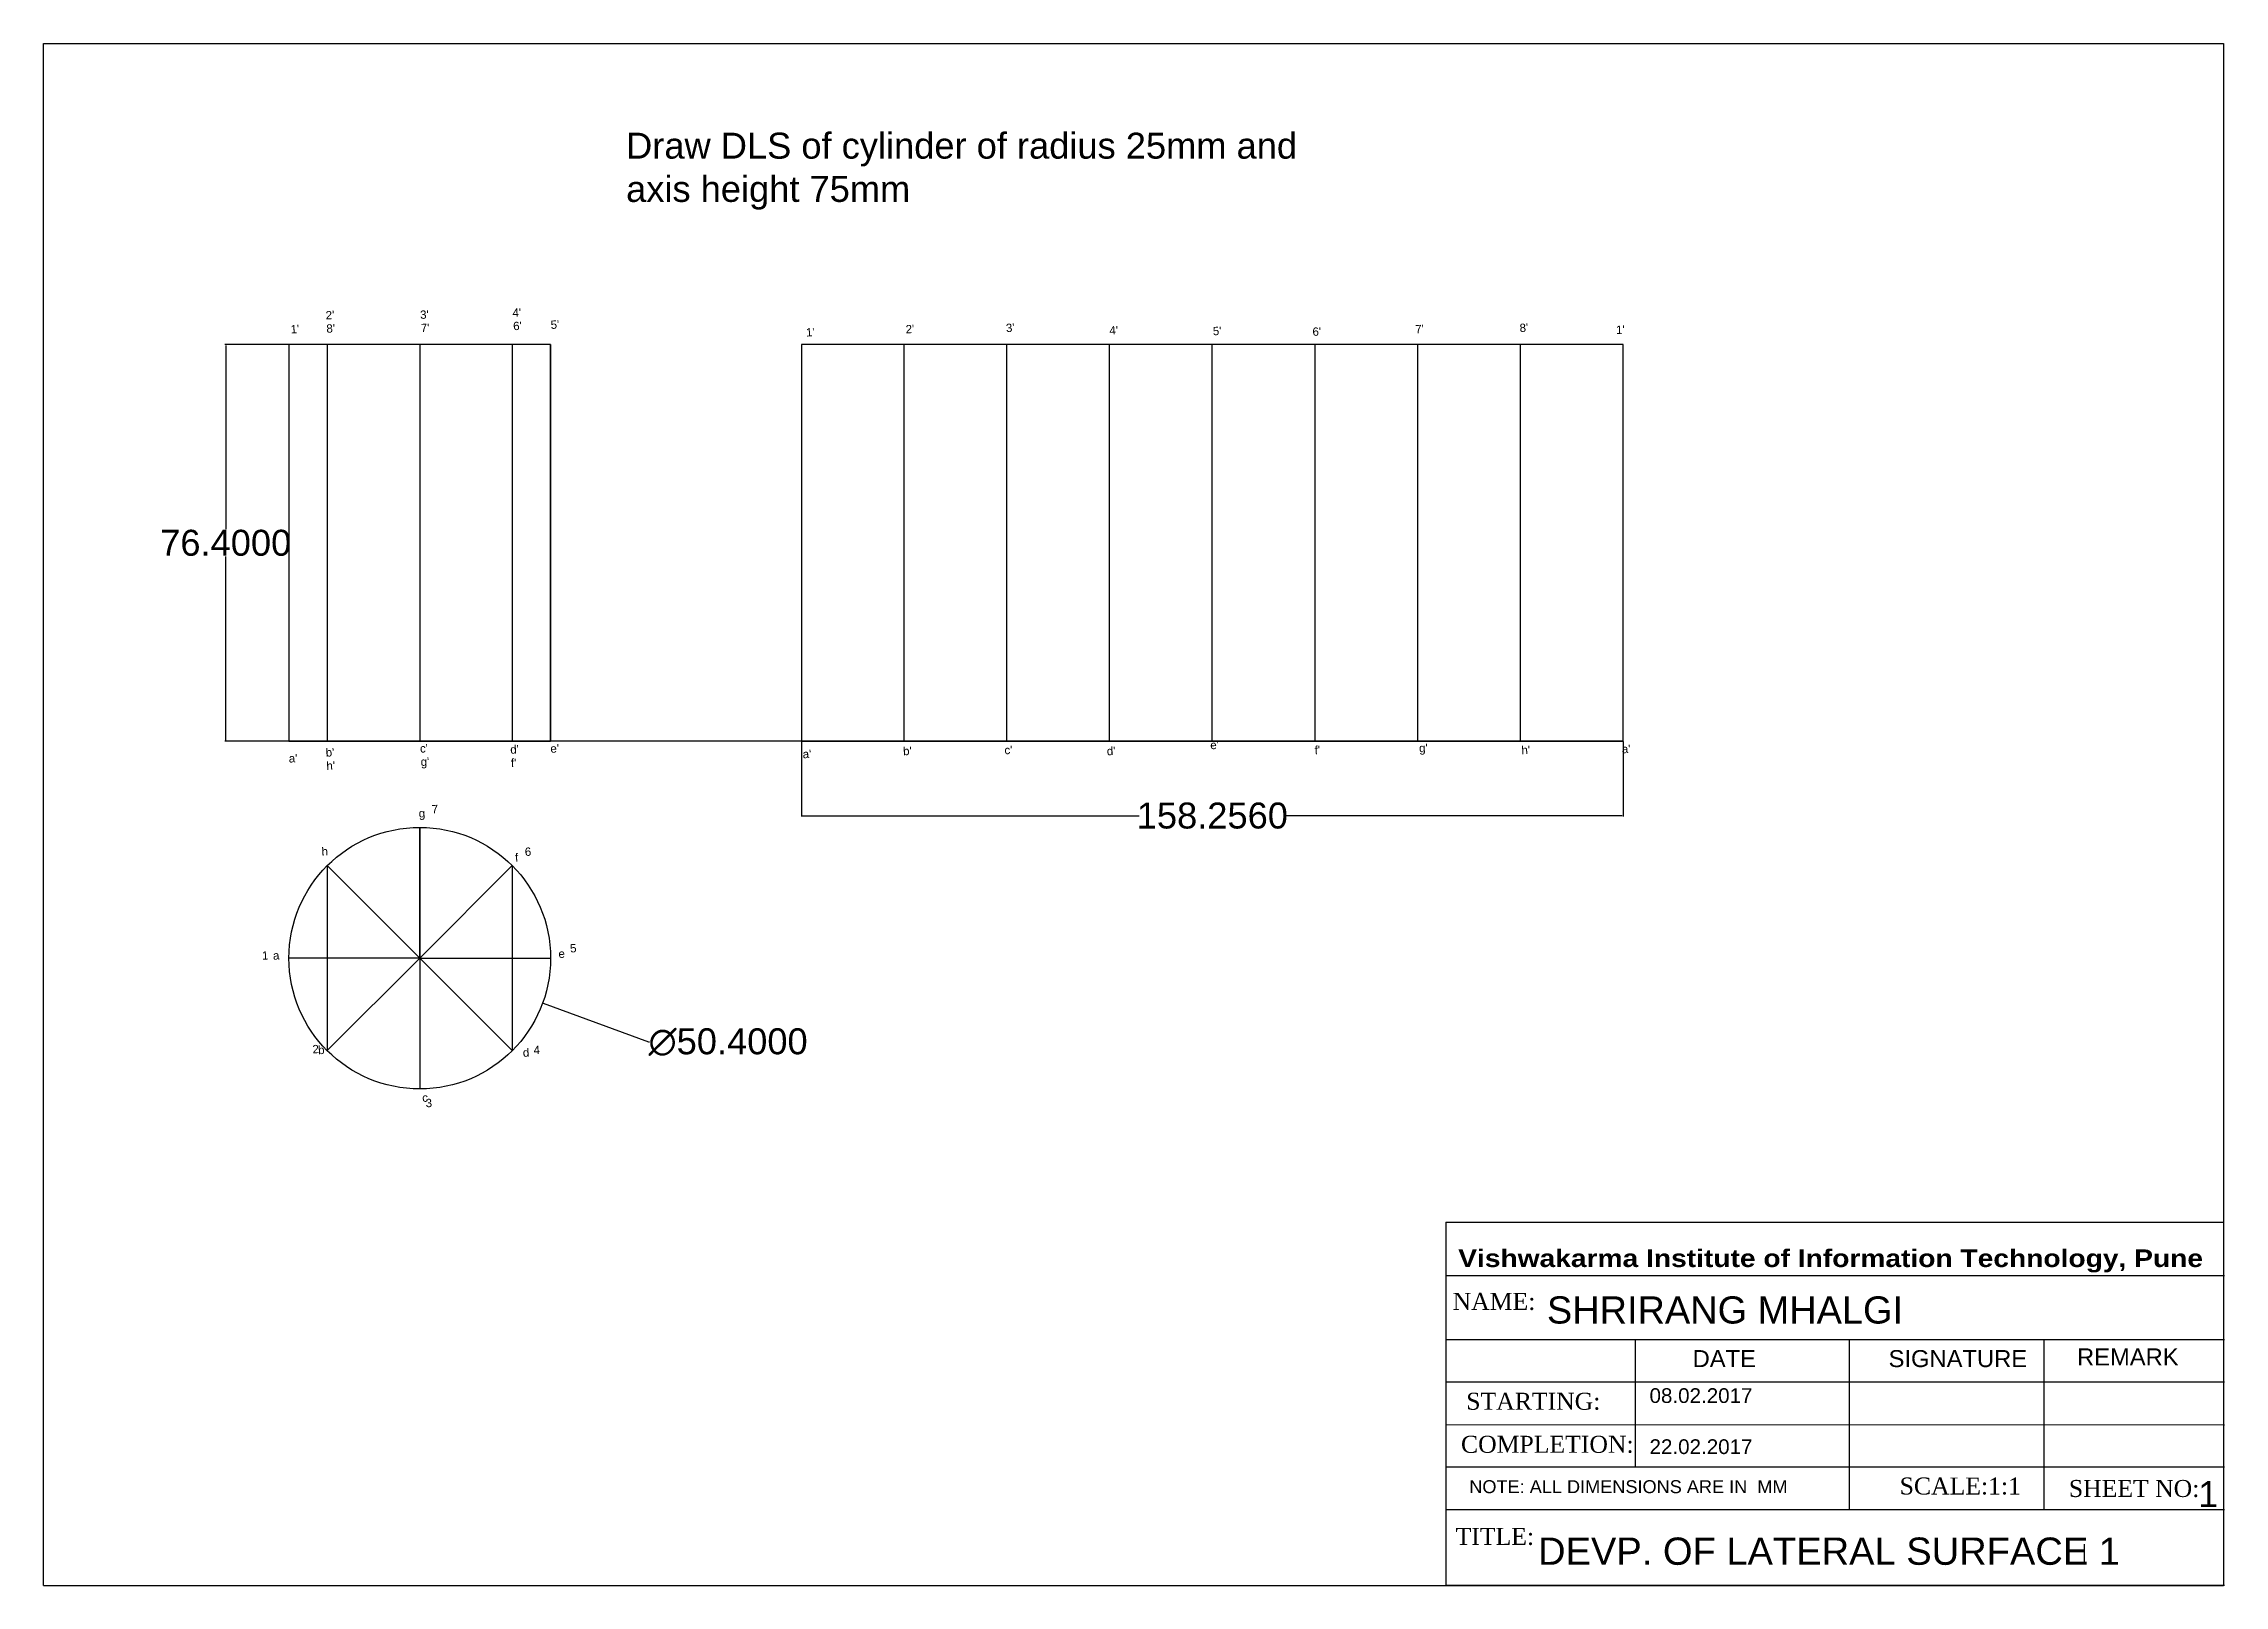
# Model space of a CAD drawing. Header units: inches. Extents: x 0 to 420, y 0 to 297.
import ezdxf

# ---------------------------------------------------------------- set-up
doc = ezdxf.new("R2010")
doc.units = ezdxf.units.IN
doc.header["$MEASUREMENT"] = 0
doc.layers.add('construction line', color=94, linetype='Continuous')
doc.styles.get("Standard").update_dxf_attribs({"font": 'arial.ttf'})
doc.dimstyles.get("Standard").update_dxf_attribs({"dimtxt": 5, "dimasz": 0.18, "dimexe": 0.18, "dimexo": 0.0625, "dimgap": 0.09, "dimtad": 0, "dimtih": 1, "dimtoh": 1, "dimdec": 4, "dimzin": 0, "dimdsep": 46, "dimtxsty": 'Standard', "dimcen": 0.09, "dimadec": 0, "dimazin": 0, "dimtfac": 1, "dimtdec": 4, "dimtofl": 0, "dimtmove": 0, "dimatfit": 3, "dimfxl": 1, "dimtolj": 1, "dimtzin": 0, "dimarcsym": 0})

# ---------------------------------------------------------------- blocks, each defined once
blk = doc.blocks.new('*U5')
blk.add_line((-12.6, 0), (12.6, 0))
blk = doc.blocks.new('*U6')
at = {"color": 0, "linetype": 'ByBlock', "lineweight": -2, "transparency": 16777216}
for p, rotation in [((76.37, 55.76), 90.00000000000001), ((67.46, 52.07), 135), ((85.27, 52.07), 45), ((63.77, 43.16), 180), ((67.46, 34.25), 225.0000000000001), ((76.37, 30.56), 270), ((85.27, 34.25), 315)]:
    blk.add_blockref('*U5', p, dxfattribs=dict(at, rotation=rotation))
blk.add_blockref('*U5', (88.97, 43.16), dxfattribs=at)
blk = doc.blocks.new('*D7')
at = {"color": 0, "lineweight": -2, "transparency": 16777216}
for p, q in [((146.03, 162.64), (146.03, 148.17)), ((304.29, 162.64), (304.29, 148.17)), ((146.21, 148.35), (211.05, 148.35)), ((304.11, 148.35), (239.27, 148.35))]:
    blk.add_line(p, q, dxfattribs=at)
at = {"color": 0, "transparency": 16777216}
for points in [[(146.21, 148.38), (146.21, 148.32), (146.03, 148.35)], [(304.11, 148.38), (304.11, 148.32), (304.29, 148.35)]]:
    blk.add_solid(points, dxfattribs=at)
at = {"layer": 'Defpoints', "color": 0, "transparency": 16777216}
for p in [(146.03, 162.7), (304.29, 162.7), (304.29, 148.35)]:
    blk.add_point(p, dxfattribs=at)
at = {"color": 0, "transparency": 16777216, "insert": (225.16, 148.35), "char_height": 5, "attachment_point": 5}
blk.add_mtext('\\A1;158.2560', dxfattribs=at)
blk = doc.blocks.new('*D8')
at = {"color": 0, "lineweight": -2, "transparency": 16777216}
for p, q in [((72.37, 120.91), (72.55, 120.91)), ((72.46, 120.82), (72.46, 121)), ((116.57, 104.73), (96.29, 112.17)), ((116.75, 104.73), (116.57, 104.73))]:
    blk.add_line(p, q, dxfattribs=at)
at = {"color": 0, "transparency": 16777216}
blk.add_solid([(96.3, 112.2), (96.28, 112.14), (96.12, 112.23)], dxfattribs=at)
at = {"layer": 'Defpoints', "color": 0, "transparency": 16777216}
for p in [(48.81, 129.59), (96.12, 112.23)]:
    blk.add_point(p, dxfattribs=at)
at = {"color": 0, "transparency": 16777216, "insert": (131.87, 104.73), "char_height": 5, "attachment_point": 5}
blk.add_mtext('\\A1;∅50.4000', dxfattribs=at)
blk = doc.blocks.new('*D9')
at = {"color": 0, "lineweight": -2, "transparency": 16777216}
for p, q in [((47.2, 239.1), (34.9, 239.1)), ((35.08, 238.92), (35.08, 203.54)), ((35.08, 162.88), (35.08, 198.26)), ((47.2, 162.7), (34.9, 162.7))]:
    blk.add_line(p, q, dxfattribs=at)
at = {"color": 0, "transparency": 16777216}
for points in [[(35.05, 238.92), (35.11, 238.92), (35.08, 239.1)], [(35.05, 162.88), (35.11, 162.88), (35.08, 162.7)]]:
    blk.add_solid(points, dxfattribs=at)
at = {"layer": 'Defpoints', "color": 0, "transparency": 16777216}
for p in [(47.26, 239.1), (35.08, 162.7), (47.26, 162.7)]:
    blk.add_point(p, dxfattribs=at)
at = {"color": 0, "transparency": 16777216, "insert": (35.08, 200.9), "char_height": 5, "attachment_point": 5}
blk.add_mtext('\\A1;76.4000', dxfattribs=at)

msp = doc.modelspace()

# ---------------------------------------------------------------- linework, layer by layer
for p, q in [((-0.00171, 0.08539), (-0.00171, 297.08539)), ((-0.00171, 297.08539), (419.99829, 297.08539)), ((419.99829, 297.08539), (419.99829, 0.08539)), ((97.66436, 239.10077), (47.26436, 239.10077)), ((47.26436, 239.10077), (47.26436, 162.70077)), ((97.66436, 162.70077), (97.66436, 239.10077)), ((146.02945, 239.10077), (146.02945, 162.70077)), ((304.28545, 239.10077), (146.02945, 239.10077)), ((165.81145, 162.70077), (165.81145, 239.10077)), ((185.59345, 162.70077), (185.59345, 239.10077)), ((205.37545, 162.70077), (205.37545, 239.10077)), ((225.15745, 162.70077), (225.15745, 239.10077)), ((244.93945, 162.70077), (244.93945, 239.10077)), ((264.72145, 162.70077), (264.72145, 239.10077)), ((284.50345, 162.70077), (284.50345, 239.10077)), ((304.28545, 162.70077), (304.28545, 239.10077)), ((304.28545, 162.70077), (47.26436, 162.70077)), ((47.26436, 162.70077), (97.66436, 162.70077)), ((146.02945, 162.70077), (304.28545, 162.70077)), ((270.13672, 70.08534), (270.13672, 0.08534)), ((270.13672, 70.08534), (419.99829, 70.08534)), ((-0.00171, 0.08539), (419.99829, 0.08539)), ((420.13672, 0.08534), (270.13672, 0.08534))]:
    msp.add_line(p, q)
at = {"color": 7}
for p, q in [((420.13672, 59.68649), (270.13672, 59.68649)), ((420.13672, 47.40394), (270.13672, 47.40394)), ((306.61304, 47.40394), (306.61304, 22.83882)), ((347.82348, 47.40394), (347.82348, 14.65045)), ((420.13672, 39.21556), (270.13672, 39.21556)), ((420.13672, 30.97713), (270.13672, 31.02683)), ((420.13672, 22.83882), (270.13672, 22.83882)), ((420.13672, 14.65045), (270.13672, 14.65045)), ((393.15425, 8.04068), (393.15425, 4.49239))]:
    msp.add_line(p, q, dxfattribs=at)
at = {"color": 7, "true_color": 0xffffff}
msp.add_line((385.34107, 47.40394), (385.34107, 14.65045), dxfattribs=at)
msp.add_circle((72.46436, 120.90968), 25.2)
for p in [(165.81145, 162.70077), (185.59345, 162.70077), (205.37545, 162.70077), (225.15745, 162.70077), (244.93945, 162.70077), (264.72145, 162.70077), (284.50345, 162.70077)]:
    msp.add_point(p)
at = {"layer": 'construction line'}
for p, q in [((47.26436, 239.10077), (47.26436, 162.70077)), ((54.64527, 239.10077), (54.64527, 162.70077)), ((72.46436, 239.10077), (72.46436, 162.70077)), ((90.28345, 239.10077), (90.28345, 162.70077)), ((97.66436, 239.10077), (97.66436, 162.70077)), ((304.28545, 239.10077), (146.02945, 239.10077)), ((72.46436, 146.10968), (72.46436, 95.70968)), ((54.64527, 138.72877), (54.64527, 103.09058)), ((90.28345, 138.72877), (90.28345, 103.09058))]:
    msp.add_line(p, q, dxfattribs=at)
at = {"layer": 'construction line', "color": 0}
msp.add_line((97.66436, 239.10077), (47.26436, 239.10077), dxfattribs=at)

# ---------------------------------------------------------------- block references
msp.add_blockref('*U6', (-3.90081, 77.75288))

# ---------------------------------------------------------------- texts
for s, p in [("2'", (54.37812, 243.94892)), ("3'", (72.57247, 244.04909)), ("4'", (90.3657, 244.43559)), ("5'", (97.71508, 242.11664)), ("1'", (47.61384, 241.24543)), ("8'", (54.51263, 241.38218)), ("7'", (72.70699, 241.48236)), ("6'", (90.50022, 241.86885)), ("1'", (146.91196, 240.65223)), ("2'", (166.11117, 241.2593)), ("3'", (185.4319, 241.50213)), ("4'", (205.3602, 241.01647)), ("5'", (225.28849, 240.89506)), ("6'", (244.48771, 240.77364)), ("7'", (264.29449, 241.2593)), ("8'", (284.39151, 241.50453)), ("1'", (302.98315, 241.14029)), ("a'", (47.26436, 158.57688)), ("b' ", (54.37393, 159.71847)), ("c'", (72.54084, 160.4909)), ("d'", (89.93794, 160.27693)), ("e'", (97.66854, 160.47003)), ("a'", (146.27075, 159.40099)), ("b'", (165.61122, 159.98073)), ("c'", (185.1451, 160.17397)), ("d'", (204.87238, 159.98073)), ("e'", (224.79307, 161.1402)), ("f'", (244.90716, 160.17397)), ("g'", (265.02125, 160.56046)), ("h'", (284.74854, 160.17397)), ("a'", (304.08901, 160.36722)), ("h'", (54.50845, 157.15173)), ("g'", (72.67536, 157.92416)), ("f'", (90.07245, 157.71019)), ('g', (72.30589, 147.99586)), ('7', (74.80588, 148.79715)), ('h', (53.58348, 140.64668)), ('f', (90.86113, 139.47749)), ('6', (92.74423, 140.58915)), ('1', (42.11541, 120.60344)), ('a', (44.22228, 120.60344)), ('e', (99.21935, 120.9375)), ('5', (101.46194, 121.99549)), ('2', (51.83807, 102.56429)), ('b', (52.91482, 102.39751)), ('d', (92.36561, 101.89643)), ('4', (94.42071, 102.39678)), ('c', (72.97454, 93.21103)), ('3', (73.63234, 92.17865))]:
    msp.add_text(s, height=1.6, rotation=3).set_placement(p)
at = {"color": 51, "true_color": 0xf7f281}
for s, height, p in [('SHRIRANG MHALGI', 5.2305872, (289.62138, 50.52586)), ('DEVP. OF LATERAL SURFACE 1', 5.2522292, (287.9122, 4.05055))]:
    msp.add_text(s, height=height, dxfattribs=at).set_placement(p)
at = {"color": 51, "true_color": 0xf8f6b0}
for s, p in [('08.02.2017', (309.38768, 35.22749)), ('22.02.2017', (309.38768, 25.38764))]:
    msp.add_text(s, height=2.837543, dxfattribs=at).set_placement(p)
at = {"insert": (112.22191, 279.92832), "char_height": 5, "attachment_point": 1}
msp.add_mtext_dynamic_manual_height_columns('{\\C240;\\c2367469;Draw DLS of cylinder of radius 25mm and axis height 75mm}', width=141.6354457, gutter_width=25, heights=[0], dxfattribs=at)
at = {"color": 7, "attachment_point": 1}
for s, insert, char_height, width in [('{\\fArial Black|b0|i0|c0|p34;Vishwakarma Institute of Information Technology, Pune}', (272.52997, 64.799), 3.3932628, 150.1832961), ('{\\fTimes New Roman|b0|i0|c0|p18;NAME:}', (271.45139, 56.42816), 3.2753486, 146.4562519), ('DATE', (317.69255, 45.41013), 3.275349, 10.791), ('SIGNATURE', (355.44429, 45.41013), 3.275349, 10.791), ('REMARK', (391.74385, 45.7391), 3.275349, 10.791), ('{\\fTimes New Roman|b0|i0|c0|p18;STARTING:}', (274.08049, 37.19333), 3.2753486, 10.791), ('{\\fTimes New Roman|b0|i0|c0|p18;COMPLETION:}', (273.06644, 28.90197), 3.2753486, 10.791), ('{\\fTimes New Roman|b0|i0|c0|p18;SCALE:1:1}', (357.57502, 20.86685), 3.2753486, 10.791), ('{\\fTimes New Roman|b0|i0|c0|p18;SHEET NO:}', (390.1684, 20.39094), 3.2753486, 36.0616299), ('{\\fTimes New Roman|b0|i0|c0|p18;TITLE:}', (272.03556, 11.15339), 3.2753486, 177.6465479)]:
    msp.add_mtext(s, dxfattribs=dict(at, insert=insert, char_height=char_height, width=width))
at = {"attachment_point": 1}
for s, insert, char_height, width in [('NOTE: ALL DIMENSIONS ARE IN  MM', (274.66179, 20.35168), 2.5, 65.06872), ('1', (415.07023, 20.16272), 5, 3.6687416)]:
    msp.add_mtext(s, dxfattribs=dict(at, insert=insert, char_height=char_height, width=width))

# ---------------------------------------------------------------- dimensions: what is measured, and where the dimension line sits
dim = msp.add_linear_dim(base=(35.08414, 162.70077), p1=(47.26436, 239.10077), p2=(47.26436, 162.70077), angle=90, dimstyle='Standard')
dim.commit()
dim.dimension.update_dxf_attribs({"geometry": '*D9', "text_midpoint": (35.08414, 200.90077)})
dim = msp.add_linear_dim(base=(304.28545, 148.35469), p1=(146.02945, 162.70077), p2=(304.28545, 162.70077), dimstyle='Standard')
dim.commit()
dim.dimension.update_dxf_attribs({"geometry": '*D7', "text_midpoint": (225.15745, 148.35469)})
dim = msp.add_diameter_dim_2p(p1=(48.8061, 129.58878), p2=(96.12262, 112.23058), dimstyle='Standard')
dim.commit()
dim.dimension.update_dxf_attribs({"geometry": '*D8', "text_midpoint": (131.86931, 104.73053), "dimtype": 163})

doc.saveas('drawing.dxf')
